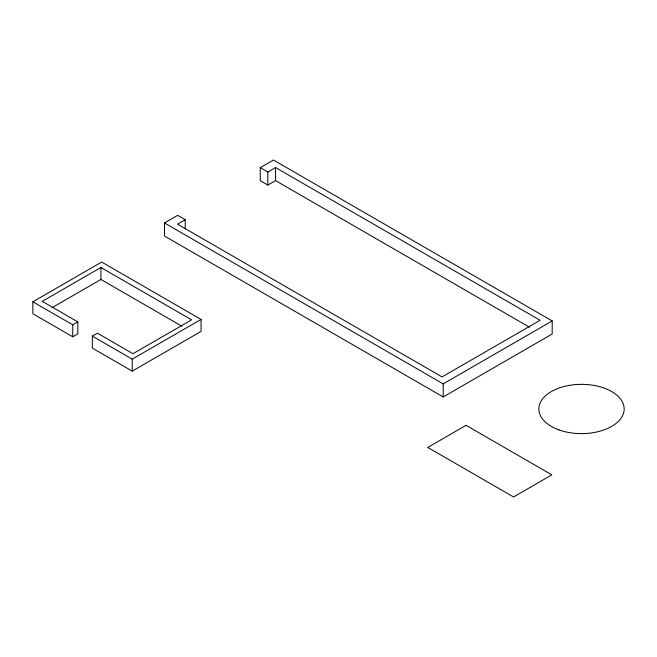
<?xml version="1.0" encoding="UTF-8"?>
<svg xmlns="http://www.w3.org/2000/svg" width="657" height="657" viewBox="0 0 657 657"><rect width="100%" height="100%" fill="white"/><g stroke="black" fill="none" stroke-linecap="round" stroke-linejoin="round"><path stroke-width="0.99" d="M529.468 327.202L275.546 180.609L267.818 185.069L260.271 180.716L260.271 167.65L273.476 160.029L552.192 320.945L552.192 334.011L443.196 396.943L164.48 236.019L164.48 222.961L177.677 215.34L185.217 219.693L185.217 228.735M32.85 301.785L101.679 262.044L201.058 319.417L201.058 331.399L132.229 371.139L92.35 348.111L92.35 336.129L97.441 333.189L132.985 353.712L191.63 319.852L100.923 267.489L42.278 301.349L77.822 321.873L77.822 333.846L72.746 336.778L32.85 313.759L32.85 301.785L72.746 324.804L77.822 321.873M185.217 219.693L177.489 224.152L442.062 376.904L540.12 320.288L275.546 167.543L267.818 172.003L260.271 167.65M52.051 307.681L100.923 279.463L181.948 326.242M92.35 336.129L132.229 359.157L201.058 319.417M164.48 222.961L443.196 383.877L552.192 320.945M443.196 383.877L443.196 396.943M275.546 167.543L275.546 180.609M267.818 172.003L267.818 185.069M132.229 359.157L132.229 371.139M100.923 267.489L100.923 279.463M72.746 324.804L72.746 336.778M466.051 425.334L427.773 447.433L513.577 496.971L551.855 474.871L466.051 425.334M559.008 429.916A42.672 24.638 0 0 0 624.15 409.763A42.672 24.638 0 0 0 561.341 387.269A42.672 24.638 0 0 0 559.008 429.916"/></g></svg>
